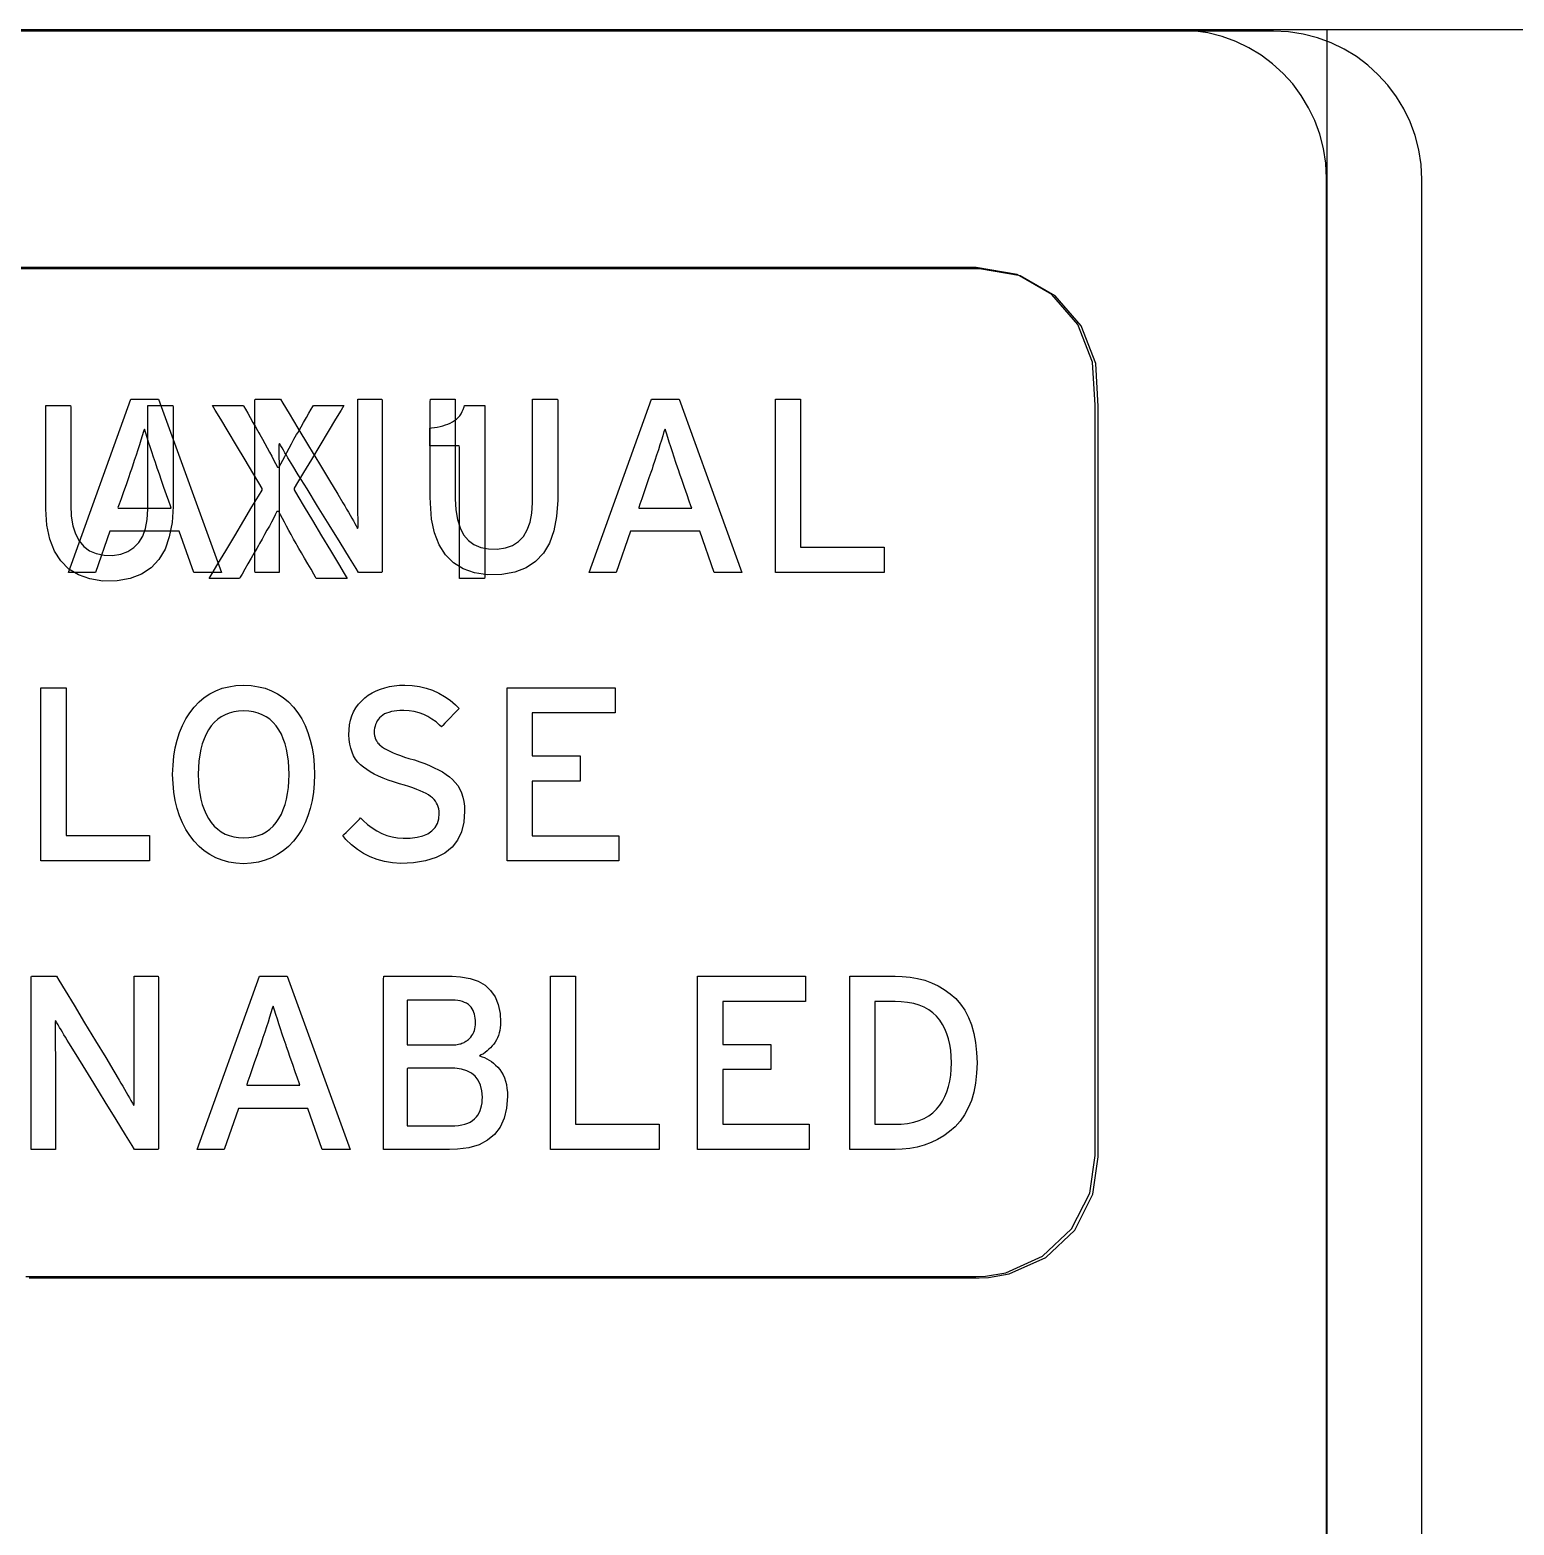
# Model space of a CAD drawing. Extents: x 1 to 47.7, y 0.2 to 35.
# Drawn here: x 17.44 to 18.44, y 13.467 to 14.475 of the extents above; entities that cross this region are included whole.
import ezdxf

# ---------------------------------------------------------------- set-up
doc = ezdxf.new("R2010")
doc.units = 0
doc.header["$MEASUREMENT"] = 0
for name, color, linetype in [('4_1__4U__UP_TO_ONE_IO_BOAR', 7, 'CONTINUOUS'), ('4_2__4U__FRONT_PANEL_W_24_', 7, 'CONTINUOUS'), ('5_1___24__TARGET_LEDS___12', 7, 'CONTINUOUS')]:
    doc.layers.add(name, color=color, linetype=linetype)

msp = doc.modelspace()

# ---------------------------------------------------------------- linework, layer by layer
at = {"layer": '4_1__4U__UP_TO_ONE_IO_BOAR'}
for points in [[(18.3781, 13.4241), (18.3781, 13.4967), (18.3781, 13.5677), (18.3781, 13.6367), (18.3781, 13.7036), (18.3781, 13.7683), (18.3781, 13.8307), (18.3781, 13.8905), (18.3781, 13.9475), (18.3781, 14.0018), (18.3781, 14.0277), (18.3781, 14.053), (18.3781, 14.0774), (18.3781, 14.101), (18.3781, 14.1237), (18.3781, 14.1456), (18.3781, 14.1667), (18.3781, 14.1868), (18.3781, 14.206), (18.3781, 14.2243), (18.3781, 14.2417), (18.3781, 14.258), (18.3781, 14.2734), (18.3781, 14.2878), (18.3781, 14.3011), (18.3781, 14.3133), (18.3781, 14.3245), (18.3781, 14.3346), (18.3781, 14.3436), (18.3781, 14.3515), (18.3781, 14.3582), (18.3781, 14.3637), (18.3781, 14.368), (18.3781, 14.3711), (18.3781, 14.373), (18.3781, 14.3737), (18.3776, 14.3839), (18.376, 14.3938), (18.3736, 14.4034), (18.3702, 14.4125), (18.366, 14.4213), (18.361, 14.4295), (18.3552, 14.4372), (18.3488, 14.4443), (18.3417, 14.4508), (18.334, 14.4566), (18.3257, 14.4616), (18.317, 14.4658), (18.3078, 14.4692), (18.2982, 14.4716), (18.2883, 14.4732), (18.2781, 14.4737), (18.2775, 14.4737), (18.2759, 14.4737), (18.2731, 14.4737), (18.2692, 14.4737), (18.2643, 14.4737), (18.2582, 14.4737), (18.2512, 14.4737), (18.243, 14.4737), (18.2338, 14.4737), (18.2236, 14.4737), (18.2123, 14.4737), (18.2, 14.4737), (18.1867, 14.4737), (18.1724, 14.4737), (18.157, 14.4737), (18.1407, 14.4737), (18.1235, 14.4737), (18.1052, 14.4737), (18.086, 14.4737), (18.0658, 14.4737), (18.0447, 14.4737), (18.0226, 14.4737), (17.9997, 14.4737), (17.9758, 14.4737), (17.951, 14.4737), (17.9253, 14.4737), (17.8987, 14.4737), (17.8712, 14.4737), (17.8428, 14.4737), (17.8136, 14.4737), (17.7835, 14.4737), (17.7526, 14.4737), (17.7208, 14.4737), (17.6882, 14.4737), (17.6548, 14.4737), (17.6205, 14.4737), (17.5855, 14.4737), (17.5497, 14.4737), (17.513, 14.4737), (17.4756, 14.4737), (17.3985, 14.4737)], [(17.4397, 13.6336), (17.6465, 13.6336), (17.7436, 13.6336), (17.8331, 13.6336), (17.9126, 13.6336), (17.9796, 13.6336), (18.0314, 13.6336), (18.0657, 13.6336), (18.0799, 13.6336), (18.0862, 13.6338), (18.1001, 13.6361), (18.1248, 13.6472), (18.1442, 13.6657), (18.1565, 13.6898), (18.1601, 13.7151), (18.1601, 13.7244), (18.1601, 13.7415), (18.1601, 13.7948), (18.1601, 13.8668), (18.1601, 13.9492), (18.1601, 14.113), (18.1601, 14.1779), (18.1601, 14.2207), (18.1585, 14.2497), (18.1485, 14.275), (18.131, 14.2953), (18.1076, 14.3087), (18.0801, 14.3136), (18.0801, 14.3136), (18.069, 14.3136), (18.0375, 14.3136), (17.988, 14.3136), (17.923, 14.3136), (17.8452, 14.3136), (17.7569, 14.3136), (17.5591, 14.3136), (17.3499, 14.3136)], [(17.5505, 14.1089), (17.5407, 14.1366), (17.494, 14.1366), (17.4843, 14.1089), (17.4662, 14.1089), (17.5082, 14.2256), (17.5267, 14.2256), (17.5692, 14.1089), (17.5505, 14.1089)], [(17.9013, 14.1089), (17.8916, 14.1366), (17.8448, 14.1366), (17.8352, 14.1089), (17.817, 14.1089), (17.859, 14.2256), (17.8776, 14.2256), (17.92, 14.1089), (17.9013, 14.1089)], [(17.9426, 14.1089), (17.9426, 14.2256), (17.9595, 14.2256), (17.9595, 14.126), (18.0159, 14.126), (18.0159, 14.1089), (17.9426, 14.1089)], [(17.4476, 13.9145), (17.4476, 14.0311), (17.4645, 14.0311), (17.4645, 13.9316), (17.5208, 13.9316), (17.5208, 13.9145), (17.4476, 13.9145)], [(17.7617, 13.9145), (17.7617, 14.0311), (17.8345, 14.0311), (17.8345, 14.0142), (17.7786, 14.0142), (17.7786, 13.9852), (17.811, 13.9852), (17.811, 13.9683), (17.7786, 13.9683), (17.7786, 13.9314), (17.8369, 13.9314), (17.8369, 13.9145), (17.7617, 13.9145)], [(17.6372, 13.72), (17.6275, 13.7477), (17.5808, 13.7477), (17.5711, 13.72), (17.5529, 13.72), (17.5949, 13.8367), (17.6135, 13.8367), (17.656, 13.72), (17.6372, 13.72)], [(17.791, 13.72), (17.791, 13.8367), (17.8079, 13.8367), (17.8079, 13.7371), (17.8642, 13.7371), (17.8642, 13.72), (17.791, 13.72)], [(17.8901, 13.72), (17.8901, 13.8367), (17.9629, 13.8367), (17.9629, 13.8197), (17.907, 13.8197), (17.907, 13.7908), (17.9395, 13.7908), (17.9395, 13.7738), (17.907, 13.7738), (17.907, 13.737), (17.9653, 13.737), (17.9653, 13.72), (17.8901, 13.72)]]:
    msp.add_lwpolyline(points, dxfattribs=at)
for points in [[(17.6615, 14.1089), (17.6599, 14.1116), (17.6555, 14.1187), (17.6492, 14.129), (17.6417, 14.141), (17.634, 14.1535), (17.6269, 14.1652), (17.621, 14.1747), (17.6173, 14.1807), (17.6161, 14.1826), (17.6151, 14.1844), (17.614, 14.1862), (17.613, 14.1879), (17.612, 14.1896), (17.611, 14.1912), (17.6101, 14.1928), (17.6092, 14.1943), (17.6084, 14.1958), (17.608, 14.1948), (17.608, 14.192), (17.608, 14.1891), (17.608, 14.1862), (17.6081, 14.1831), (17.6081, 14.1799), (17.6081, 14.1767), (17.6081, 14.1733), (17.6082, 14.1699), (17.6082, 14.1678), (17.6082, 14.1623), (17.6082, 14.1542), (17.6082, 14.1443), (17.6082, 14.134), (17.6082, 14.1242), (17.6082, 14.116), (17.6082, 14.1106), (17.6082, 14.1089), (17.6074, 14.1089), (17.6057, 14.1089), (17.6033, 14.1089), (17.6006, 14.1089), (17.5978, 14.1089), (17.5952, 14.1089), (17.5932, 14.1089), (17.592, 14.1089), (17.5918, 14.1098), (17.5918, 14.1173), (17.5918, 14.1311), (17.5918, 14.1489), (17.5918, 14.1687), (17.5918, 14.1883), (17.5918, 14.2057), (17.5918, 14.2187), (17.5918, 14.2252), (17.5921, 14.2256), (17.5935, 14.2256), (17.5957, 14.2256), (17.5985, 14.2256), (17.6015, 14.2256), (17.6043, 14.2256), (17.6067, 14.2256), (17.6084, 14.2256), (17.609, 14.2256), (17.6106, 14.223), (17.6148, 14.216), (17.6208, 14.2061), (17.6279, 14.1943), (17.6352, 14.1821), (17.6421, 14.1708), (17.6476, 14.1616), (17.6511, 14.1557), (17.6523, 14.1537), (17.6536, 14.1516), (17.6548, 14.1495), (17.656, 14.1475), (17.6571, 14.1455), (17.6581, 14.1437), (17.6591, 14.1419), (17.6601, 14.1402), (17.661, 14.1385), (17.6613, 14.1395), (17.6613, 14.1423), (17.6613, 14.1453), (17.6612, 14.1484), (17.6612, 14.1515), (17.6612, 14.1547), (17.6612, 14.158), (17.6612, 14.1614), (17.6612, 14.1649), (17.6612, 14.167), (17.6612, 14.1724), (17.6612, 14.1805), (17.6612, 14.1903), (17.6612, 14.2006), (17.6612, 14.2104), (17.6612, 14.2185), (17.6612, 14.2239), (17.6612, 14.2256), (17.662, 14.2256), (17.6637, 14.2256), (17.6661, 14.2256), (17.6688, 14.2256), (17.6716, 14.2256), (17.6742, 14.2256), (17.6762, 14.2256), (17.6774, 14.2256), (17.6776, 14.2247), (17.6776, 14.2172), (17.6776, 14.2034), (17.6776, 14.1856), (17.6776, 14.1658), (17.6776, 14.1462), (17.6776, 14.1288), (17.6776, 14.1158), (17.6776, 14.1093), (17.6773, 14.1089), (17.676, 14.1089), (17.6739, 14.1089), (17.6713, 14.1089), (17.6686, 14.1089), (17.6659, 14.1089), (17.6637, 14.1089), (17.6621, 14.1089)], [(17.7958, 14.1575), (17.7951, 14.1466), (17.7933, 14.137), (17.7903, 14.1287), (17.7862, 14.1218), (17.7809, 14.1162), (17.7745, 14.1119), (17.7669, 14.109), (17.7582, 14.1074), (17.7485, 14.1072), (17.7397, 14.1086), (17.732, 14.1113), (17.7255, 14.1154), (17.7201, 14.1207), (17.7159, 14.1275), (17.7128, 14.1355), (17.7108, 14.1449), (17.71, 14.1556), (17.7099, 14.1596), (17.7099, 14.1656), (17.7099, 14.1748), (17.7099, 14.1859), (17.7099, 14.1976), (17.7099, 14.2087), (17.7099, 14.2179), (17.7099, 14.2239), (17.71, 14.2256), (17.7108, 14.2256), (17.7127, 14.2256), (17.7152, 14.2256), (17.7181, 14.2256), (17.721, 14.2256), (17.7236, 14.2256), (17.7256, 14.2256), (17.7267, 14.2256), (17.7268, 14.2246), (17.7268, 14.2194), (17.7268, 14.2108), (17.7268, 14.2001), (17.7268, 14.1884), (17.7268, 14.1772), (17.7268, 14.1676), (17.7268, 14.1609), (17.7268, 14.1584), (17.7272, 14.151), (17.7282, 14.1445), (17.73, 14.1389), (17.7324, 14.1343), (17.7356, 14.1305), (17.7394, 14.1277), (17.744, 14.1257), (17.7492, 14.1247), (17.7551, 14.1246), (17.7606, 14.1254), (17.7653, 14.1271), (17.7694, 14.1297), (17.7727, 14.1332), (17.7753, 14.1375), (17.7772, 14.1427), (17.7784, 14.1488), (17.7789, 14.1557), (17.7789, 14.1589), (17.7789, 14.1649), (17.7789, 14.1742), (17.7789, 14.1854), (17.7789, 14.1973), (17.7789, 14.2085), (17.7789, 14.2178), (17.7789, 14.2239), (17.7789, 14.2256), (17.7798, 14.2256), (17.7816, 14.2256), (17.7841, 14.2256), (17.787, 14.2256), (17.7899, 14.2256), (17.7925, 14.2256), (17.7946, 14.2256), (17.7957, 14.2256), (17.7958, 14.2246), (17.7958, 14.2194), (17.7958, 14.2107), (17.7958, 14.1998), (17.7958, 14.188), (17.7958, 14.1766), (17.7958, 14.1669), (17.7958, 14.1601)], [(17.526, 14.1791), (17.5247, 14.1829), (17.5235, 14.1866), (17.5223, 14.1901), (17.5212, 14.1935), (17.5201, 14.1967), (17.5192, 14.1998), (17.5182, 14.2027), (17.5174, 14.2054), (17.5166, 14.2038), (17.5158, 14.201), (17.5149, 14.198), (17.5139, 14.1948), (17.5128, 14.1915), (17.5117, 14.188), (17.5105, 14.1843), (17.5092, 14.1805), (17.5085, 14.1785), (17.5077, 14.1763), (17.5065, 14.1726), (17.5049, 14.168), (17.5032, 14.1631), (17.5016, 14.1586), (17.5003, 14.1549), (17.4995, 14.1526), (17.4996, 14.1522), (17.5022, 14.1522), (17.5068, 14.1522), (17.5128, 14.1522), (17.5193, 14.1522), (17.5256, 14.1522), (17.5309, 14.1522), (17.5344, 14.1522), (17.5353, 14.1523), (17.5348, 14.1538), (17.5337, 14.157), (17.5322, 14.1613), (17.5305, 14.1661), (17.5288, 14.1709), (17.5274, 14.1751), (17.5264, 14.178)], [(17.8768, 14.1791), (17.8755, 14.1829), (17.8743, 14.1866), (17.8731, 14.1901), (17.872, 14.1935), (17.871, 14.1967), (17.87, 14.1998), (17.8691, 14.2027), (17.8682, 14.2054), (17.8674, 14.2038), (17.8666, 14.201), (17.8657, 14.198), (17.8647, 14.1948), (17.8637, 14.1915), (17.8625, 14.188), (17.8613, 14.1843), (17.86, 14.1805), (17.8594, 14.1785), (17.8586, 14.1763), (17.8573, 14.1726), (17.8557, 14.168), (17.854, 14.1631), (17.8524, 14.1586), (17.8511, 14.1549), (17.8504, 14.1526), (17.8505, 14.1522), (17.853, 14.1522), (17.8577, 14.1522), (17.8636, 14.1522), (17.8702, 14.1522), (17.8765, 14.1522), (17.8818, 14.1522), (17.8852, 14.1522), (17.8862, 14.1523), (17.8856, 14.1538), (17.8845, 14.157), (17.883, 14.1613), (17.8813, 14.1661), (17.8797, 14.1709), (17.8782, 14.1751), (17.8772, 14.178)], [(17.632, 13.9728), (17.6318, 13.9666), (17.6313, 13.9607), (17.6304, 13.9551), (17.6291, 13.9498), (17.6275, 13.9448), (17.6256, 13.9401), (17.6233, 13.9357), (17.6207, 13.9316), (17.6177, 13.9277), (17.6144, 13.9243), (17.6109, 13.9213), (17.6071, 13.9187), (17.603, 13.9166), (17.5987, 13.9149), (17.5941, 13.9137), (17.5892, 13.9129), (17.5841, 13.9126), (17.579, 13.9129), (17.5742, 13.9137), (17.5697, 13.9149), (17.5654, 13.9166), (17.5614, 13.9187), (17.5576, 13.9213), (17.5541, 13.9243), (17.5509, 13.9277), (17.5479, 13.9316), (17.5453, 13.9357), (17.5429, 13.9401), (17.5409, 13.9448), (17.5393, 13.9498), (17.538, 13.9551), (17.5371, 13.9607), (17.5366, 13.9666), (17.5363, 13.9728), (17.5366, 13.9791), (17.5371, 13.985), (17.538, 13.9906), (17.5393, 13.9959), (17.5409, 14.001), (17.5429, 14.0057), (17.5453, 14.0102), (17.5479, 14.0143), (17.5509, 14.0182), (17.5541, 14.0216), (17.5576, 14.0245), (17.5614, 14.027), (17.5654, 14.0291), (17.5697, 14.0308), (17.5742, 14.0319), (17.579, 14.0327), (17.5841, 14.033), (17.5892, 14.0327), (17.5941, 14.0319), (17.5987, 14.0308), (17.603, 14.0291), (17.6071, 14.027), (17.6109, 14.0245), (17.6144, 14.0216), (17.6177, 14.0182), (17.6207, 14.0143), (17.6233, 14.0102), (17.6256, 14.0057), (17.6275, 14.001), (17.6291, 13.9959), (17.6304, 13.9906), (17.6313, 13.985), (17.6318, 13.9791)], [(17.733, 13.948), (17.7325, 13.9406), (17.731, 13.9341), (17.7283, 13.9285), (17.7246, 13.9237), (17.7197, 13.9197), (17.7138, 13.9167), (17.7067, 13.9145), (17.6986, 13.9131), (17.6901, 13.9127), (17.6845, 13.9131), (17.6792, 13.914), (17.6742, 13.9154), (17.6695, 13.9172), (17.665, 13.9194), (17.6608, 13.9222), (17.6568, 13.9253), (17.6531, 13.929), (17.6511, 13.9315), (17.6518, 13.9323), (17.6532, 13.9336), (17.655, 13.9354), (17.657, 13.9375), (17.659, 13.9395), (17.6609, 13.9413), (17.6623, 13.9427), (17.663, 13.9435), (17.6648, 13.9418), (17.6677, 13.9391), (17.6708, 13.9367), (17.674, 13.9347), (17.6773, 13.933), (17.6807, 13.9316), (17.6842, 13.9307), (17.6879, 13.93), (17.6916, 13.9297), (17.6964, 13.9298), (17.701, 13.9304), (17.7049, 13.9314), (17.7083, 13.9328), (17.711, 13.9347), (17.7132, 13.937), (17.7147, 13.9397), (17.7156, 13.9429), (17.716, 13.9465), (17.7159, 13.9481), (17.7157, 13.9496), (17.7153, 13.9509), (17.7148, 13.9522), (17.7142, 13.9535), (17.7134, 13.9547), (17.7125, 13.9558), (17.7115, 13.9569), (17.7102, 13.9579), (17.7088, 13.9589), (17.7071, 13.9598), (17.7052, 13.9608), (17.7031, 13.9618), (17.7008, 13.9627), (17.6982, 13.9637), (17.6955, 13.9646), (17.6925, 13.9655), (17.6891, 13.9665), (17.6852, 13.9677), (17.6816, 13.9689), (17.6783, 13.9702), (17.6751, 13.9716), (17.6722, 13.973), (17.6695, 13.9745), (17.6671, 13.976), (17.6649, 13.9776), (17.6629, 13.9793), (17.6611, 13.9811), (17.6596, 13.9831), (17.6583, 13.9853), (17.6572, 13.9877), (17.6563, 13.9904), (17.6557, 13.9932), (17.6553, 13.9963), (17.6551, 13.9995), (17.6552, 14.0029), (17.6555, 14.0062), (17.6562, 14.0093), (17.6571, 14.0122), (17.6583, 14.015), (17.6598, 14.0176), (17.6615, 14.02), (17.6635, 14.0222), (17.6658, 14.0243), (17.6682, 14.0261), (17.6708, 14.0277), (17.6735, 14.0291), (17.6763, 14.0303), (17.6793, 14.0312), (17.6824, 14.032), (17.6857, 14.0325), (17.6891, 14.0329), (17.6928, 14.033), (17.6978, 14.0327), (17.7026, 14.032), (17.7071, 14.031), (17.7115, 14.0295), (17.7156, 14.0276), (17.7196, 14.0253), (17.7234, 14.0227), (17.7269, 14.0196), (17.7293, 14.0171), (17.7286, 14.0164), (17.7273, 14.0151), (17.7256, 14.0133), (17.7236, 14.0112), (17.7216, 14.0091), (17.7197, 14.0072), (17.7183, 14.0057), (17.7175, 14.0049), (17.7162, 14.0059), (17.7138, 14.0082), (17.7111, 14.0101), (17.7084, 14.0118), (17.7055, 14.0132), (17.7024, 14.0143), (17.6991, 14.0151), (17.6958, 14.0156), (17.6922, 14.0159), (17.6895, 14.0158), (17.6875, 14.0157), (17.6855, 14.0154), (17.6837, 14.0151), (17.6821, 14.0146), (17.6805, 14.0141), (17.6792, 14.0135), (17.6779, 14.0127), (17.6768, 14.0119), (17.6758, 14.0109), (17.675, 14.0099), (17.6742, 14.0088), (17.6736, 14.0077), (17.6731, 14.0065), (17.6727, 14.0053), (17.6724, 14.004), (17.6722, 14.0027), (17.6721, 14.0014), (17.6722, 14.0007), (17.6722, 14), (17.6723, 13.9994), (17.6724, 13.9988), (17.6725, 13.9982), (17.6727, 13.9976), (17.6729, 13.9971), (17.6731, 13.9965), (17.6733, 13.996), (17.6736, 13.9955), (17.6739, 13.9949), (17.6743, 13.9944), (17.6747, 13.9939), (17.6752, 13.9933), (17.6757, 13.9928), (17.6763, 13.9923), (17.6769, 13.9918), (17.6778, 13.9911), (17.6792, 13.9902), (17.6809, 13.9893), (17.6828, 13.9884), (17.6849, 13.9874), (17.6872, 13.9865), (17.6898, 13.9855), (17.6926, 13.9845), (17.6956, 13.9836), (17.6992, 13.9825), (17.7028, 13.9813), (17.7063, 13.9801), (17.7095, 13.9787), (17.7126, 13.9773), (17.7154, 13.9759), (17.7181, 13.9744), (17.7206, 13.9728), (17.7229, 13.9711), (17.725, 13.9694), (17.7268, 13.9674), (17.7285, 13.9652), (17.7298, 13.9628), (17.7309, 13.9603), (17.7318, 13.9575), (17.7325, 13.9545), (17.7329, 13.9514)], [(17.6148, 13.9728), (17.6147, 13.9774), (17.6144, 13.9818), (17.6138, 13.9859), (17.6131, 13.9897), (17.6121, 13.9934), (17.6109, 13.9968), (17.6096, 13.9999), (17.608, 14.0029), (17.6061, 14.0055), (17.6041, 14.0078), (17.6018, 14.0099), (17.5994, 14.0116), (17.5967, 14.013), (17.5939, 14.0141), (17.5908, 14.0149), (17.5876, 14.0154), (17.5841, 14.0156), (17.5807, 14.0154), (17.5775, 14.0149), (17.5745, 14.0141), (17.5717, 14.013), (17.5691, 14.0116), (17.5667, 14.0099), (17.5644, 14.0078), (17.5624, 14.0055), (17.5606, 14.0029), (17.5589, 13.9999), (17.5575, 13.9968), (17.5563, 13.9934), (17.5553, 13.9897), (17.5546, 13.9859), (17.554, 13.9818), (17.5537, 13.9774), (17.5536, 13.9728), (17.5537, 13.9683), (17.554, 13.964), (17.5546, 13.96), (17.5553, 13.9561), (17.5563, 13.9525), (17.5575, 13.9492), (17.5589, 13.946), (17.5606, 13.9431), (17.5624, 13.9404), (17.5644, 13.938), (17.5667, 13.9359), (17.5691, 13.9341), (17.5717, 13.9326), (17.5745, 13.9315), (17.5775, 13.9307), (17.5807, 13.9302), (17.5841, 13.93), (17.5876, 13.9302), (17.5908, 13.9307), (17.5939, 13.9315), (17.5967, 13.9326), (17.5994, 13.9341), (17.6018, 13.9359), (17.6041, 13.938), (17.6061, 13.9404), (17.608, 13.9431), (17.6096, 13.946), (17.6109, 13.9492), (17.6121, 13.9525), (17.6131, 13.9561), (17.6138, 13.96), (17.6144, 13.964), (17.6147, 13.9683)], [(17.5106, 13.72), (17.509, 13.7227), (17.5046, 13.7298), (17.4983, 13.7401), (17.4909, 13.7521), (17.4832, 13.7647), (17.476, 13.7763), (17.4701, 13.7858), (17.4664, 13.7918), (17.4653, 13.7937), (17.4642, 13.7956), (17.4631, 13.7973), (17.4621, 13.7991), (17.4611, 13.8007), (17.4601, 13.8023), (17.4592, 13.8039), (17.4583, 13.8054), (17.4575, 13.8069), (17.4571, 13.806), (17.4571, 13.8031), (17.4572, 13.8003), (17.4572, 13.7973), (17.4572, 13.7942), (17.4572, 13.791), (17.4572, 13.7878), (17.4573, 13.7844), (17.4573, 13.781), (17.4573, 13.7789), (17.4573, 13.7734), (17.4573, 13.7653), (17.4573, 13.7555), (17.4573, 13.7451), (17.4573, 13.7353), (17.4573, 13.7271), (17.4573, 13.7217), (17.4573, 13.72), (17.4565, 13.72), (17.4548, 13.72), (17.4524, 13.72), (17.4497, 13.72), (17.4469, 13.72), (17.4443, 13.72), (17.4423, 13.72), (17.4411, 13.72), (17.4409, 13.7209), (17.4409, 13.7284), (17.4409, 13.7422), (17.4409, 13.76), (17.4409, 13.7798), (17.4409, 13.7994), (17.4409, 13.8168), (17.4409, 13.8298), (17.4409, 13.8363), (17.4412, 13.8367), (17.4426, 13.8367), (17.4449, 13.8367), (17.4476, 13.8367), (17.4506, 13.8367), (17.4534, 13.8367), (17.4558, 13.8367), (17.4575, 13.8367), (17.4581, 13.8367), (17.4597, 13.8341), (17.4639, 13.8271), (17.4699, 13.8172), (17.477, 13.8054), (17.4843, 13.7933), (17.4912, 13.7819), (17.4968, 13.7727), (17.5003, 13.7668), (17.5015, 13.7648), (17.5027, 13.7627), (17.5039, 13.7606), (17.5051, 13.7586), (17.5062, 13.7566), (17.5072, 13.7548), (17.5082, 13.753), (17.5092, 13.7513), (17.5101, 13.7496), (17.5105, 13.7506), (17.5104, 13.7535), (17.5104, 13.7564), (17.5104, 13.7595), (17.5103, 13.7626), (17.5103, 13.7658), (17.5103, 13.7691), (17.5103, 13.7725), (17.5103, 13.776), (17.5103, 13.7781), (17.5103, 13.7835), (17.5103, 13.7916), (17.5103, 13.8014), (17.5103, 13.8117), (17.5103, 13.8215), (17.5103, 13.8296), (17.5103, 13.835), (17.5103, 13.8367), (17.5111, 13.8367), (17.5128, 13.8367), (17.5152, 13.8367), (17.5179, 13.8367), (17.5207, 13.8367), (17.5233, 13.8367), (17.5253, 13.8367), (17.5265, 13.8367), (17.5267, 13.8358), (17.5267, 13.8283), (17.5267, 13.8145), (17.5267, 13.7967), (17.5267, 13.7769), (17.5267, 13.7573), (17.5267, 13.7399), (17.5267, 13.7269), (17.5267, 13.7204), (17.5264, 13.72), (17.5251, 13.72), (17.523, 13.72), (17.5204, 13.72), (17.5177, 13.72), (17.515, 13.72), (17.5128, 13.72), (17.5112, 13.72)], [(17.762, 13.7558), (17.7614, 13.7479), (17.7597, 13.741), (17.7571, 13.7351), (17.7533, 13.7302), (17.7486, 13.7262), (17.7428, 13.7232), (17.736, 13.7212), (17.7282, 13.7202), (17.723, 13.72), (17.72, 13.72), (17.7145, 13.72), (17.7074, 13.72), (17.6996, 13.72), (17.692, 13.72), (17.6854, 13.72), (17.6806, 13.72), (17.6785, 13.72), (17.6785, 13.7236), (17.6785, 13.7346), (17.6785, 13.751), (17.6785, 13.7704), (17.6785, 13.7908), (17.6785, 13.8097), (17.6785, 13.8251), (17.6785, 13.8346), (17.6787, 13.8367), (17.6816, 13.8367), (17.687, 13.8367), (17.6942, 13.8367), (17.7022, 13.8367), (17.7101, 13.8367), (17.7172, 13.8367), (17.7224, 13.8367), (17.7248, 13.8367), (17.7304, 13.8364), (17.7368, 13.8353), (17.7422, 13.8334), (17.7469, 13.8307), (17.7506, 13.8271), (17.7536, 13.8228), (17.7557, 13.8176), (17.757, 13.8116), (17.7573, 13.8059), (17.7573, 13.8039), (17.7571, 13.802), (17.7568, 13.8002), (17.7564, 13.7985), (17.7559, 13.7968), (17.7552, 13.7953), (17.7545, 13.7938), (17.7537, 13.7923), (17.7527, 13.791), (17.7517, 13.7898), (17.7506, 13.7886), (17.7495, 13.7875), (17.7483, 13.7864), (17.747, 13.7854), (17.7457, 13.7845), (17.7443, 13.7837), (17.7431, 13.783), (17.7448, 13.7825), (17.7464, 13.7819), (17.748, 13.7812), (17.7496, 13.7803), (17.7511, 13.7793), (17.7526, 13.7781), (17.754, 13.7768), (17.7554, 13.7754), (17.7568, 13.7738), (17.758, 13.7721), (17.759, 13.7702), (17.7599, 13.7682), (17.7606, 13.766), (17.7612, 13.7637), (17.7616, 13.7612), (17.7619, 13.7586)], [(18.0784, 13.7784), (18.0781, 13.7714), (18.0774, 13.7648), (18.0762, 13.7587), (18.0746, 13.7531), (18.0725, 13.748), (18.07, 13.7433), (18.0671, 13.7391), (18.0637, 13.7353), (18.0599, 13.7321), (18.056, 13.7292), (18.0518, 13.7267), (18.0474, 13.7246), (18.0428, 13.7229), (18.0381, 13.7216), (18.0331, 13.7207), (18.0279, 13.7202), (18.0233, 13.72), (18.0218, 13.72), (18.0184, 13.72), (18.0137, 13.72), (18.0084, 13.72), (18.003, 13.72), (17.9981, 13.72), (17.9945, 13.72), (17.9927, 13.72), (17.9926, 13.7224), (17.9926, 13.7326), (17.9926, 13.7485), (17.9926, 13.768), (17.9926, 13.7887), (17.9926, 13.8082), (17.9926, 13.8242), (17.9926, 13.8343), (17.9927, 13.8367), (17.9945, 13.8367), (17.9981, 13.8367), (18.003, 13.8367), (18.0084, 13.8367), (18.0137, 13.8367), (18.0184, 13.8367), (18.0218, 13.8367), (18.0233, 13.8367), (18.028, 13.8366), (18.0333, 13.8361), (18.0383, 13.8352), (18.0431, 13.834), (18.0477, 13.8323), (18.0521, 13.8303), (18.0563, 13.8278), (18.0603, 13.825), (18.064, 13.8218), (18.0673, 13.818), (18.0702, 13.8138), (18.0726, 13.809), (18.0746, 13.8039), (18.0762, 13.7982), (18.0774, 13.7921), (18.0781, 13.7854)], [(17.6128, 13.7902), (17.6115, 13.794), (17.6102, 13.7977), (17.609, 13.8012), (17.6079, 13.8046), (17.6069, 13.8078), (17.6059, 13.8109), (17.605, 13.8138), (17.6041, 13.8165), (17.6034, 13.8149), (17.6025, 13.8121), (17.6016, 13.8091), (17.6006, 13.8059), (17.5996, 13.8026), (17.5984, 13.7991), (17.5972, 13.7955), (17.596, 13.7916), (17.5953, 13.7896), (17.5945, 13.7874), (17.5932, 13.7837), (17.5916, 13.7791), (17.5899, 13.7743), (17.5883, 13.7697), (17.5871, 13.766), (17.5863, 13.7637), (17.5864, 13.7633), (17.5889, 13.7633), (17.5936, 13.7633), (17.5996, 13.7633), (17.6061, 13.7633), (17.6124, 13.7633), (17.6177, 13.7633), (17.6212, 13.7633), (17.6221, 13.7634), (17.6216, 13.7649), (17.6205, 13.7681), (17.6189, 13.7724), (17.6173, 13.7773), (17.6156, 13.782), (17.6142, 13.7862), (17.6131, 13.7891)], [(17.7405, 13.8054), (17.7404, 13.8069), (17.7403, 13.8084), (17.74, 13.8098), (17.7397, 13.8111), (17.7393, 13.8124), (17.7388, 13.8136), (17.7381, 13.8148), (17.7374, 13.8159), (17.7366, 13.8169), (17.7356, 13.8177), (17.7344, 13.8185), (17.7331, 13.8191), (17.7317, 13.8197), (17.7301, 13.8201), (17.7285, 13.8204), (17.7267, 13.8206), (17.7248, 13.8207), (17.7236, 13.8207), (17.7205, 13.8207), (17.7161, 13.8207), (17.7109, 13.8207), (17.7056, 13.8207), (17.7008, 13.8207), (17.6969, 13.8207), (17.6947, 13.8207), (17.6944, 13.8204), (17.6944, 13.8182), (17.6944, 13.8144), (17.6944, 13.8096), (17.6944, 13.8043), (17.6944, 13.7991), (17.6944, 13.7947), (17.6944, 13.7917), (17.6944, 13.7905), (17.6956, 13.7905), (17.6987, 13.7905), (17.7031, 13.7905), (17.7083, 13.7905), (17.7136, 13.7905), (17.7184, 13.7905), (17.7223, 13.7905), (17.7245, 13.7905), (17.7253, 13.7905), (17.7263, 13.7906), (17.7272, 13.7906), (17.7281, 13.7907), (17.729, 13.7909), (17.7298, 13.7911), (17.7306, 13.7913), (17.7313, 13.7916), (17.732, 13.7919), (17.7327, 13.7922), (17.7333, 13.7926), (17.734, 13.7929), (17.7345, 13.7933), (17.7351, 13.7937), (17.7357, 13.7941), (17.7362, 13.7945), (17.7367, 13.795), (17.7373, 13.7957), (17.738, 13.7968), (17.7387, 13.7978), (17.7392, 13.799), (17.7397, 13.8002), (17.74, 13.8014), (17.7403, 13.8027), (17.7404, 13.804)], [(18.0612, 13.7784), (18.061, 13.7827), (18.0607, 13.7869), (18.0601, 13.7908), (18.0592, 13.7945), (18.0581, 13.798), (18.0567, 13.8013), (18.0551, 13.8043), (18.0533, 13.8072), (18.0511, 13.8098), (18.0487, 13.8121), (18.0459, 13.8142), (18.0428, 13.8159), (18.0394, 13.8173), (18.0357, 13.8184), (18.0316, 13.8191), (18.0273, 13.8196), (18.0233, 13.8197), (18.0226, 13.8197), (18.0211, 13.8197), (18.019, 13.8197), (18.0166, 13.8197), (18.0141, 13.8197), (18.012, 13.8197), (18.0103, 13.8197), (18.0095, 13.8197), (18.0095, 13.8181), (18.0095, 13.8109), (18.0095, 13.7995), (18.0095, 13.7857), (18.0095, 13.771), (18.0095, 13.7572), (18.0095, 13.7458), (18.0095, 13.7386), (18.0095, 13.737), (18.0103, 13.737), (18.012, 13.737), (18.0141, 13.737), (18.0166, 13.737), (18.019, 13.737), (18.0211, 13.737), (18.0226, 13.737), (18.0233, 13.737), (18.0273, 13.7371), (18.0316, 13.7376), (18.0357, 13.7384), (18.0394, 13.7395), (18.0428, 13.7409), (18.0459, 13.7427), (18.0487, 13.7447), (18.0511, 13.7471), (18.0533, 13.7498), (18.0551, 13.7526), (18.0567, 13.7557), (18.0581, 13.7589), (18.0592, 13.7624), (18.0601, 13.7661), (18.0607, 13.77), (18.061, 13.7741)], [(17.7451, 13.7553), (17.7447, 13.7596), (17.7438, 13.7634), (17.7423, 13.7666), (17.7403, 13.7693), (17.7377, 13.7715), (17.7346, 13.7731), (17.7309, 13.7742), (17.7266, 13.7747), (17.7245, 13.7747), (17.7219, 13.7747), (17.7177, 13.7747), (17.7125, 13.7747), (17.707, 13.7747), (17.7018, 13.7747), (17.6976, 13.7747), (17.695, 13.7747), (17.6944, 13.7746), (17.6944, 13.7721), (17.6944, 13.7673), (17.6944, 13.7611), (17.6944, 13.7542), (17.6944, 13.7474), (17.6944, 13.7416), (17.6944, 13.7375), (17.6944, 13.736), (17.6956, 13.736), (17.6988, 13.736), (17.7034, 13.736), (17.7086, 13.736), (17.714, 13.736), (17.7188, 13.736), (17.7225, 13.736), (17.7245, 13.736), (17.7264, 13.736), (17.7289, 13.7362), (17.7311, 13.7365), (17.7333, 13.737), (17.7352, 13.7377), (17.7369, 13.7385), (17.7384, 13.7395), (17.7398, 13.7406), (17.741, 13.7419), (17.7419, 13.7432), (17.7428, 13.7446), (17.7435, 13.7462), (17.7441, 13.7478), (17.7445, 13.7495), (17.7448, 13.7514), (17.745, 13.7533)]]:
    msp.add_lwpolyline(points, close=True, dxfattribs=at)
at = {"layer": '4_2__4U__FRONT_PANEL_W_24_'}
for points in [[(18.3139, 13.4557), (18.3139, 13.5034), (18.3139, 13.5503), (18.3139, 13.5961), (18.3139, 13.641), (18.3139, 13.6849), (18.3139, 13.7277), (18.3139, 13.7694), (18.3139, 13.81), (18.3139, 13.8494), (18.3139, 13.8877), (18.3139, 13.9248), (18.3139, 13.9606), (18.3139, 13.9951), (18.3139, 14.0284), (18.3139, 14.0603), (18.3139, 14.0909), (18.3139, 14.1201), (18.3139, 14.1478), (18.3139, 14.1742), (18.3139, 14.199), (18.3139, 14.2223), (18.3139, 14.2441), (18.3139, 14.2643), (18.3139, 14.2829), (18.3139, 14.2999), (18.3139, 14.3153), (18.3139, 14.3289), (18.3139, 14.3408), (18.3139, 14.351), (18.3139, 14.3594), (18.3139, 14.366), (18.3139, 14.3707), (18.3139, 14.3735), (18.3139, 14.3745), (18.3134, 14.3847), (18.3119, 14.3946), (18.3094, 14.4042), (18.306, 14.4134), (18.3018, 14.4221), (18.2968, 14.4304), (18.2911, 14.4381), (18.2846, 14.4452), (18.2775, 14.4517), (18.2698, 14.4574), (18.2615, 14.4624), (18.2528, 14.4667), (18.2436, 14.47), (18.234, 14.4725), (18.2241, 14.474), (18.2139, 14.4745), (18.2134, 14.4745), (18.2117, 14.4745), (18.2089, 14.4745), (18.2051, 14.4745), (18.2002, 14.4745), (18.1942, 14.4745), (18.1871, 14.4745), (18.179, 14.4745), (18.1699, 14.4745), (18.1597, 14.4745), (18.1485, 14.4745), (18.1362, 14.4745), (18.123, 14.4745), (18.1087, 14.4745), (18.0935, 14.4745), (18.0773, 14.4745), (18.0601, 14.4745), (18.0419, 14.4745), (18.0228, 14.4745), (18.0027, 14.4745), (17.9817, 14.4745), (17.9598, 14.4745), (17.9369, 14.4745), (17.9131, 14.4745), (17.8885, 14.4745), (17.8629, 14.4745), (17.8364, 14.4745), (17.8091, 14.4745), (17.7809, 14.4745), (17.7518, 14.4745), (17.7218, 14.4745), (17.6911, 14.4745), (17.6595, 14.4745), (17.627, 14.4745), (17.5938, 14.4745), (17.5597, 14.4745), (17.5248, 14.4745), (17.4892, 14.4745), (17.4528, 14.4745), (17.4155, 14.4745)], [(17.4375, 13.6344), (17.6443, 13.6344), (17.7414, 13.6344), (17.8309, 13.6344), (17.9104, 13.6344), (17.9774, 13.6344), (18.0292, 13.6344), (18.0635, 13.6344), (18.0776, 13.6344), (18.084, 13.6347), (18.0979, 13.6369), (18.1226, 13.6481), (18.142, 13.6666), (18.1543, 13.6906), (18.1579, 13.7159), (18.1579, 13.7253), (18.1579, 13.7424), (18.1579, 13.7957), (18.1579, 13.8676), (18.1579, 13.9501), (18.1579, 14.1138), (18.1579, 14.1788), (18.1579, 14.2216), (18.1562, 14.2505), (18.1463, 14.2759), (18.1288, 14.2961), (18.1054, 14.3096), (18.0779, 14.3144), (18.0779, 14.3144), (18.0668, 14.3144), (18.0353, 14.3144), (17.9858, 14.3144), (17.9208, 14.3144), (17.843, 14.3144), (17.7547, 14.3144), (17.5569, 14.3144), (17.3477, 14.3144)]]:
    msp.add_lwpolyline(points, dxfattribs=at)
for points in [[(17.5366, 14.1534), (17.5359, 14.1425), (17.5341, 14.1328), (17.5312, 14.1246), (17.527, 14.1176), (17.5218, 14.112), (17.5153, 14.1078), (17.5077, 14.1048), (17.499, 14.1032), (17.4894, 14.1031), (17.4806, 14.1045), (17.4729, 14.1072), (17.4664, 14.1112), (17.461, 14.1166), (17.4567, 14.1233), (17.4536, 14.1314), (17.4516, 14.1407), (17.4508, 14.1515), (17.4508, 14.1554), (17.4508, 14.1614), (17.4508, 14.1706), (17.4508, 14.1817), (17.4508, 14.1935), (17.4508, 14.2046), (17.4508, 14.2138), (17.4508, 14.2198), (17.4508, 14.2214), (17.4517, 14.2214), (17.4535, 14.2214), (17.4561, 14.2214), (17.4589, 14.2214), (17.4618, 14.2214), (17.4645, 14.2214), (17.4665, 14.2214), (17.4676, 14.2214), (17.4677, 14.2205), (17.4677, 14.2153), (17.4677, 14.2067), (17.4677, 14.1959), (17.4677, 14.1843), (17.4677, 14.173), (17.4677, 14.1634), (17.4677, 14.1567), (17.4677, 14.1542), (17.468, 14.1468), (17.4691, 14.1404), (17.4708, 14.1348), (17.4733, 14.1301), (17.4764, 14.1264), (17.4803, 14.1235), (17.4848, 14.1216), (17.4901, 14.1205), (17.4959, 14.1204), (17.5014, 14.1213), (17.5062, 14.123), (17.5102, 14.1256), (17.5135, 14.129), (17.5162, 14.1333), (17.5181, 14.1385), (17.5192, 14.1446), (17.5197, 14.1516), (17.5197, 14.1547), (17.5197, 14.1608), (17.5197, 14.1701), (17.5197, 14.1813), (17.5197, 14.1932), (17.5197, 14.2044), (17.5197, 14.2137), (17.5197, 14.2197), (17.5197, 14.2214), (17.5206, 14.2214), (17.5225, 14.2214), (17.525, 14.2214), (17.5279, 14.2214), (17.5308, 14.2214), (17.5334, 14.2214), (17.5354, 14.2214), (17.5365, 14.2214), (17.5366, 14.2205), (17.5366, 14.2152), (17.5366, 14.2065), (17.5366, 14.1956), (17.5366, 14.1838), (17.5366, 14.1724), (17.5366, 14.1627), (17.5366, 14.1559)], [(17.6331, 14.1048), (17.6327, 14.1056), (17.6314, 14.1078), (17.6296, 14.111), (17.6274, 14.1147), (17.6252, 14.1185), (17.6231, 14.1221), (17.6214, 14.1251), (17.6203, 14.127), (17.6196, 14.1283), (17.6178, 14.1314), (17.6162, 14.1344), (17.6146, 14.1372), (17.6131, 14.14), (17.6116, 14.1427), (17.6103, 14.1452), (17.609, 14.1476), (17.6078, 14.1499), (17.6066, 14.1499), (17.6055, 14.1477), (17.6042, 14.1453), (17.6029, 14.1427), (17.6015, 14.1401), (17.5999, 14.1373), (17.5983, 14.1344), (17.5966, 14.1314), (17.5948, 14.1283), (17.5941, 14.127), (17.593, 14.1251), (17.5913, 14.1221), (17.5892, 14.1185), (17.587, 14.1147), (17.5849, 14.111), (17.5831, 14.1078), (17.5818, 14.1056), (17.5814, 14.1048), (17.5806, 14.1048), (17.5787, 14.1048), (17.5758, 14.1048), (17.5724, 14.1048), (17.5689, 14.1048), (17.5657, 14.1048), (17.563, 14.1048), (17.5613, 14.1048), (17.561, 14.1049), (17.5629, 14.1081), (17.5668, 14.1147), (17.5721, 14.1235), (17.5782, 14.1336), (17.5843, 14.1438), (17.5898, 14.153), (17.5942, 14.1602), (17.5967, 14.1644), (17.5967, 14.1655), (17.5944, 14.1693), (17.5903, 14.1761), (17.5851, 14.1848), (17.5794, 14.1944), (17.5737, 14.2038), (17.5687, 14.2121), (17.565, 14.2183), (17.5632, 14.2213), (17.5636, 14.2214), (17.5653, 14.2214), (17.568, 14.2214), (17.5714, 14.2214), (17.5749, 14.2214), (17.5783, 14.2214), (17.5812, 14.2214), (17.5832, 14.2214), (17.584, 14.2214), (17.5844, 14.2207), (17.5854, 14.2189), (17.5869, 14.2163), (17.5886, 14.2132), (17.5904, 14.21), (17.5921, 14.207), (17.5935, 14.2045), (17.5944, 14.203), (17.5951, 14.2018), (17.5968, 14.1987), (17.5985, 14.1957), (17.6001, 14.1928), (17.6016, 14.19), (17.6031, 14.1873), (17.6044, 14.1847), (17.6057, 14.1822), (17.6069, 14.1799), (17.6081, 14.1798), (17.6092, 14.1821), (17.6105, 14.1846), (17.6119, 14.1871), (17.6133, 14.1898), (17.6148, 14.1926), (17.6164, 14.1955), (17.6181, 14.1986), (17.6199, 14.2018), (17.6206, 14.203), (17.6215, 14.2045), (17.6229, 14.207), (17.6246, 14.21), (17.6265, 14.2132), (17.6282, 14.2163), (17.6297, 14.2189), (17.6308, 14.2207), (17.6312, 14.2214), (17.6319, 14.2214), (17.6339, 14.2214), (17.6368, 14.2214), (17.6401, 14.2214), (17.6436, 14.2214), (17.6469, 14.2214), (17.6496, 14.2214), (17.6513, 14.2214), (17.6516, 14.2213), (17.6498, 14.2183), (17.6461, 14.2121), (17.6412, 14.2039), (17.6355, 14.1945), (17.6298, 14.1849), (17.6246, 14.1763), (17.6205, 14.1695), (17.6182, 14.1656), (17.6182, 14.1645), (17.6207, 14.1604), (17.625, 14.1531), (17.6306, 14.1439), (17.6367, 14.1336), (17.6427, 14.1236), (17.648, 14.1147), (17.652, 14.1081), (17.6539, 14.1049), (17.6535, 14.1048), (17.6518, 14.1048), (17.6491, 14.1048), (17.6458, 14.1048), (17.6422, 14.1048), (17.6388, 14.1048), (17.6359, 14.1048), (17.6339, 14.1048)], [(17.7297, 14.1048), (17.7297, 14.1082), (17.7297, 14.1173), (17.7297, 14.1303), (17.7297, 14.1456), (17.7297, 14.1612), (17.7297, 14.1756), (17.7297, 14.1868), (17.7297, 14.1933), (17.7295, 14.1942), (17.728, 14.1942), (17.7255, 14.1942), (17.7223, 14.1942), (17.7188, 14.1942), (17.7154, 14.1942), (17.7124, 14.1942), (17.7104, 14.1942), (17.7096, 14.1942), (17.7096, 14.1947), (17.7096, 14.1959), (17.7096, 14.1977), (17.7096, 14.1997), (17.7096, 14.2018), (17.7096, 14.2038), (17.7096, 14.2053), (17.7096, 14.2061), (17.7107, 14.2064), (17.7127, 14.2066), (17.7146, 14.2069), (17.7165, 14.2073), (17.7184, 14.2078), (17.7201, 14.2083), (17.7218, 14.2089), (17.7234, 14.2096), (17.7249, 14.2104), (17.7263, 14.2113), (17.7276, 14.2122), (17.7288, 14.2133), (17.7298, 14.2145), (17.7307, 14.2158), (17.7315, 14.2173), (17.7322, 14.2188), (17.7327, 14.2205), (17.733, 14.2214), (17.734, 14.2214), (17.7357, 14.2214), (17.7379, 14.2214), (17.7403, 14.2214), (17.7427, 14.2214), (17.7447, 14.2214), (17.746, 14.2214), (17.7466, 14.2214), (17.7466, 14.2169), (17.7466, 14.2051), (17.7466, 14.1881), (17.7466, 14.1682), (17.7466, 14.1478), (17.7466, 14.1291), (17.7466, 14.1144), (17.7466, 14.1059), (17.7464, 14.1048), (17.7452, 14.1048), (17.743, 14.1048), (17.7403, 14.1048), (17.7374, 14.1048), (17.7345, 14.1048), (17.732, 14.1048), (17.7303, 14.1048)]]:
    msp.add_lwpolyline(points, close=True, dxfattribs=at)
at = {"layer": '5_1___24__TARGET_LEDS___12'}
for points in [[(18.4513, 14.4745), (18.4012, 14.4745), (18.3503, 14.4745), (18.2986, 14.4745), (18.2462, 14.4745), (18.193, 14.4745), (18.1391, 14.4745), (18.0845, 14.4745), (18.0292, 14.4745), (17.9732, 14.4745), (17.8591, 14.4745), (17.7424, 14.4745), (17.6231, 14.4745), (17.5012, 14.4745), (17.3769, 14.4745), (17.2503, 14.4745), (17.1214, 14.4745), (16.9903, 14.4745), (16.8571, 14.4745), (16.7218, 14.4745), (16.5846, 14.4745), (16.4455, 14.4745), (16.3046, 14.4745)], [(18.3142, 14.4745), (18.3142, 8.9994)], [(17.4375, 13.6344), (17.6443, 13.6344), (17.7414, 13.6344), (17.8309, 13.6344), (17.9104, 13.6344), (17.9774, 13.6344), (18.0292, 13.6344), (18.0635, 13.6344), (18.0776, 13.6344), (18.084, 13.6347), (18.0979, 13.6369), (18.1226, 13.6481), (18.142, 13.6666), (18.1543, 13.6906), (18.1579, 13.7159), (18.1579, 13.7253), (18.1579, 13.7424), (18.1579, 13.7957), (18.1579, 13.8676), (18.1579, 13.9501), (18.1579, 14.1138), (18.1579, 14.1788), (18.1579, 14.2216), (18.1562, 14.2505), (18.1463, 14.2759), (18.1288, 14.2961), (18.1054, 14.3096), (18.0779, 14.3144), (18.0779, 14.3144), (18.0668, 14.3144), (18.0353, 14.3144), (17.9858, 14.3144), (17.9208, 14.3144), (17.843, 14.3144), (17.7547, 14.3144), (17.5569, 14.3144), (17.3477, 14.3144)]]:
    msp.add_lwpolyline(points, dxfattribs=at)
for points in [[(17.5366, 14.1534), (17.5359, 14.1425), (17.5341, 14.1328), (17.5312, 14.1246), (17.527, 14.1176), (17.5218, 14.112), (17.5153, 14.1078), (17.5077, 14.1048), (17.499, 14.1032), (17.4894, 14.1031), (17.4806, 14.1045), (17.4729, 14.1072), (17.4664, 14.1112), (17.461, 14.1166), (17.4567, 14.1233), (17.4536, 14.1314), (17.4516, 14.1407), (17.4508, 14.1515), (17.4508, 14.1554), (17.4508, 14.1614), (17.4508, 14.1706), (17.4508, 14.1817), (17.4508, 14.1935), (17.4508, 14.2046), (17.4508, 14.2138), (17.4508, 14.2198), (17.4508, 14.2214), (17.4517, 14.2214), (17.4535, 14.2214), (17.4561, 14.2214), (17.4589, 14.2214), (17.4618, 14.2214), (17.4645, 14.2214), (17.4665, 14.2214), (17.4676, 14.2214), (17.4677, 14.2205), (17.4677, 14.2153), (17.4677, 14.2067), (17.4677, 14.1959), (17.4677, 14.1843), (17.4677, 14.173), (17.4677, 14.1634), (17.4677, 14.1567), (17.4677, 14.1542), (17.468, 14.1468), (17.4691, 14.1404), (17.4708, 14.1348), (17.4733, 14.1301), (17.4764, 14.1264), (17.4803, 14.1235), (17.4848, 14.1216), (17.4901, 14.1205), (17.4959, 14.1204), (17.5014, 14.1213), (17.5062, 14.123), (17.5102, 14.1256), (17.5135, 14.129), (17.5162, 14.1333), (17.5181, 14.1385), (17.5192, 14.1446), (17.5197, 14.1516), (17.5197, 14.1547), (17.5197, 14.1608), (17.5197, 14.1701), (17.5197, 14.1813), (17.5197, 14.1932), (17.5197, 14.2044), (17.5197, 14.2137), (17.5197, 14.2197), (17.5197, 14.2214), (17.5206, 14.2214), (17.5225, 14.2214), (17.525, 14.2214), (17.5279, 14.2214), (17.5308, 14.2214), (17.5334, 14.2214), (17.5354, 14.2214), (17.5365, 14.2214), (17.5366, 14.2205), (17.5366, 14.2152), (17.5366, 14.2065), (17.5366, 14.1956), (17.5366, 14.1838), (17.5366, 14.1724), (17.5366, 14.1627), (17.5366, 14.1559)], [(17.6331, 14.1048), (17.6327, 14.1056), (17.6314, 14.1078), (17.6296, 14.111), (17.6274, 14.1147), (17.6252, 14.1185), (17.6231, 14.1221), (17.6214, 14.1251), (17.6203, 14.127), (17.6196, 14.1283), (17.6178, 14.1314), (17.6162, 14.1344), (17.6146, 14.1372), (17.6131, 14.14), (17.6116, 14.1427), (17.6103, 14.1452), (17.609, 14.1476), (17.6078, 14.1499), (17.6066, 14.1499), (17.6055, 14.1477), (17.6042, 14.1453), (17.6029, 14.1427), (17.6015, 14.1401), (17.5999, 14.1373), (17.5983, 14.1344), (17.5966, 14.1314), (17.5948, 14.1283), (17.5941, 14.127), (17.593, 14.1251), (17.5913, 14.1221), (17.5892, 14.1185), (17.587, 14.1147), (17.5849, 14.111), (17.5831, 14.1078), (17.5818, 14.1056), (17.5814, 14.1048), (17.5806, 14.1048), (17.5787, 14.1048), (17.5758, 14.1048), (17.5724, 14.1048), (17.5689, 14.1048), (17.5657, 14.1048), (17.563, 14.1048), (17.5613, 14.1048), (17.561, 14.1049), (17.5629, 14.1081), (17.5668, 14.1147), (17.5721, 14.1235), (17.5782, 14.1336), (17.5843, 14.1438), (17.5898, 14.153), (17.5942, 14.1602), (17.5967, 14.1644), (17.5967, 14.1655), (17.5944, 14.1693), (17.5903, 14.1761), (17.5851, 14.1848), (17.5794, 14.1944), (17.5737, 14.2038), (17.5687, 14.2121), (17.565, 14.2183), (17.5632, 14.2213), (17.5636, 14.2214), (17.5653, 14.2214), (17.568, 14.2214), (17.5714, 14.2214), (17.5749, 14.2214), (17.5783, 14.2214), (17.5812, 14.2214), (17.5832, 14.2214), (17.584, 14.2214), (17.5844, 14.2207), (17.5854, 14.2189), (17.5869, 14.2163), (17.5886, 14.2132), (17.5904, 14.21), (17.5921, 14.207), (17.5935, 14.2045), (17.5944, 14.203), (17.5951, 14.2018), (17.5968, 14.1987), (17.5985, 14.1957), (17.6001, 14.1928), (17.6016, 14.19), (17.6031, 14.1873), (17.6044, 14.1847), (17.6057, 14.1822), (17.6069, 14.1799), (17.6081, 14.1798), (17.6092, 14.1821), (17.6105, 14.1846), (17.6119, 14.1871), (17.6133, 14.1898), (17.6148, 14.1926), (17.6164, 14.1955), (17.6181, 14.1986), (17.6199, 14.2018), (17.6206, 14.203), (17.6215, 14.2045), (17.6229, 14.207), (17.6246, 14.21), (17.6265, 14.2132), (17.6282, 14.2163), (17.6297, 14.2189), (17.6308, 14.2207), (17.6312, 14.2214), (17.6319, 14.2214), (17.6339, 14.2214), (17.6368, 14.2214), (17.6401, 14.2214), (17.6436, 14.2214), (17.6469, 14.2214), (17.6496, 14.2214), (17.6513, 14.2214), (17.6516, 14.2213), (17.6498, 14.2183), (17.6461, 14.2121), (17.6412, 14.2039), (17.6355, 14.1945), (17.6298, 14.1849), (17.6246, 14.1763), (17.6205, 14.1695), (17.6182, 14.1656), (17.6182, 14.1645), (17.6207, 14.1604), (17.625, 14.1531), (17.6306, 14.1439), (17.6367, 14.1336), (17.6427, 14.1236), (17.648, 14.1147), (17.652, 14.1081), (17.6539, 14.1049), (17.6535, 14.1048), (17.6518, 14.1048), (17.6491, 14.1048), (17.6458, 14.1048), (17.6422, 14.1048), (17.6388, 14.1048), (17.6359, 14.1048), (17.6339, 14.1048)], [(17.7297, 14.1048), (17.7297, 14.1082), (17.7297, 14.1173), (17.7297, 14.1303), (17.7297, 14.1456), (17.7297, 14.1612), (17.7297, 14.1756), (17.7297, 14.1868), (17.7297, 14.1933), (17.7295, 14.1942), (17.728, 14.1942), (17.7255, 14.1942), (17.7223, 14.1942), (17.7188, 14.1942), (17.7154, 14.1942), (17.7124, 14.1942), (17.7104, 14.1942), (17.7096, 14.1942), (17.7096, 14.1947), (17.7096, 14.1959), (17.7096, 14.1977), (17.7096, 14.1997), (17.7096, 14.2018), (17.7096, 14.2038), (17.7096, 14.2053), (17.7096, 14.2061), (17.7107, 14.2064), (17.7127, 14.2066), (17.7146, 14.2069), (17.7165, 14.2073), (17.7184, 14.2078), (17.7201, 14.2083), (17.7218, 14.2089), (17.7234, 14.2096), (17.7249, 14.2104), (17.7263, 14.2113), (17.7276, 14.2122), (17.7288, 14.2133), (17.7298, 14.2145), (17.7307, 14.2158), (17.7315, 14.2173), (17.7322, 14.2188), (17.7327, 14.2205), (17.733, 14.2214), (17.734, 14.2214), (17.7357, 14.2214), (17.7379, 14.2214), (17.7403, 14.2214), (17.7427, 14.2214), (17.7447, 14.2214), (17.746, 14.2214), (17.7466, 14.2214), (17.7466, 14.2169), (17.7466, 14.2051), (17.7466, 14.1881), (17.7466, 14.1682), (17.7466, 14.1478), (17.7466, 14.1291), (17.7466, 14.1144), (17.7466, 14.1059), (17.7464, 14.1048), (17.7452, 14.1048), (17.743, 14.1048), (17.7403, 14.1048), (17.7374, 14.1048), (17.7345, 14.1048), (17.732, 14.1048), (17.7303, 14.1048)]]:
    msp.add_lwpolyline(points, close=True, dxfattribs=at)

doc.saveas('drawing.dxf')
